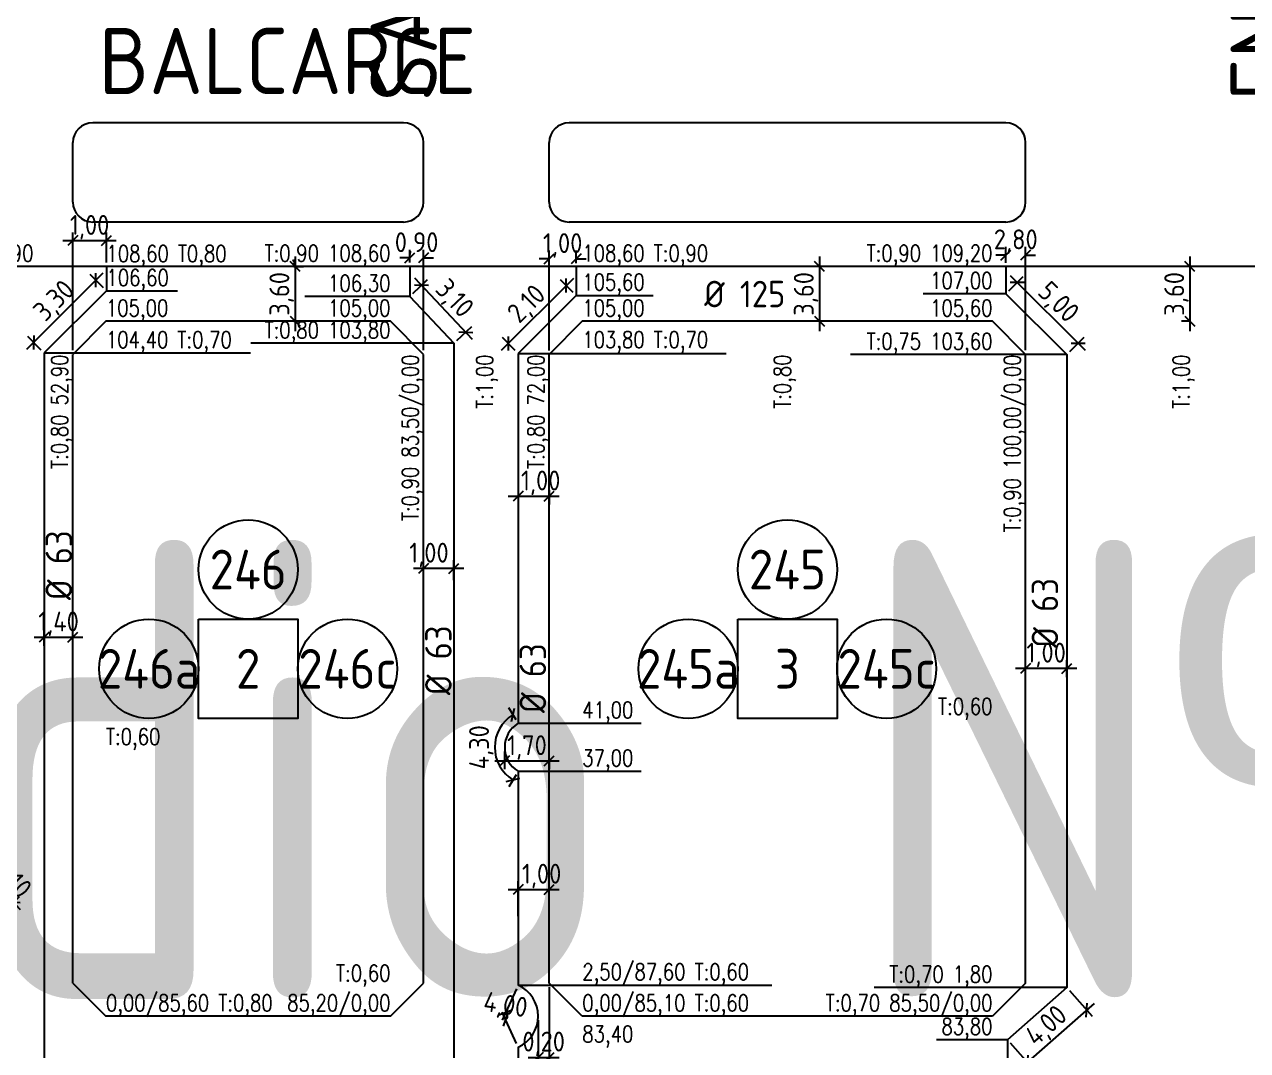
# Model space of a CAD drawing. Extents: x -48 to 13651, y -112 to 3468.
# Drawn here: x 1179.9 to 1364.8, y 1328.9 to 1484 of the extents above; entities that cross this region are included whole.
import ezdxf
from ezdxf.enums import TextEntityAlignment as Align

# ---------------------------------------------------------------- set-up
doc = ezdxf.new("R2010")
doc.units = 0
doc.header["$LTSCALE"] = 6
doc.header["$MEASUREMENT"] = 0
doc.linetypes.add('DOT2', pattern=[3.175, 0, -3.175])
doc.linetypes.add('HIDDEN', pattern=[0.375, 0.25, -0.125])
doc.layers.get('0').update_dxf_attribs({"linetype": 'CONTINUOUS'})
doc.layers.get('DEFPOINTS').update_dxf_attribs({"linetype": 'CONTINUOUS'})
for name, color, linetype in [('125', 101, 'CONTINUOUS'), ('63', 171, 'CONTINUOUS'), ('CAÑERIA SIN CROQUIS', 210, 'HIDDEN'), ('COTA', 2, 'CONTINUOUS'), ('MANZANAS', 7, 'CONTINUOUS'), ('NUMERO-CROQUIS', 13, 'CONTINUOUS'), ('NUMERO-MANZANA', 4, 'CONTINUOUS'), ('PROGRESIVA', 60, 'CONTINUOUS'), ('RADIO', 4, 'DOT2'), ('TXTDIAMETRO', 7, 'CONTINUOUS')]:
    doc.layers.add(name, color=color, linetype=linetype)
doc.layers.add('ATENCION', color=7, linetype='CONTINUOUS', plot=False)
doc.styles.add('ABADIMTCONDE', font='isocp.shx')
doc.styles.add('GEOSLAB703LTBT', font='isocp.shx', dxfattribs={"width": 0.9, "height": 8})
doc.styles.add('ROMANS', font='romans.shx', dxfattribs={"width": 0.8, "height": 2.5})
doc.dimstyles.new('COTA02', dxfattribs={"dimtxt": 3, "dimasz": 1.5, "dimexe": 1.25, "dimexo": 0.625, "dimgap": 0.3, "dimtad": 1, "dimtoh": 1, "dimdsep": 46, "dimlunit": 6, "dimtxsty": 'ABADIMTCONDE', "dimblk1": 'OBLIQUE', "dimblk2": 'OBLIQUE', "dimsah": 1, "dimcen": 2.5, "dimdle": 1.5, "dimclrd": 60, "dimclre": 60, "dimclrt": 256, "dimadec": 0, "dimazin": 0, "dimtfac": 1, "dimtix": 1, "dimtofl": 0, "dimtmove": 0, "dimatfit": 0, "dimldrblk": 'OBLIQUE', "dimfxl": 1, "dimtolj": 1, "dimtzin": 0, "dimarcsym": 0})

# ---------------------------------------------------------------- blocks, each defined once
blk = doc.blocks.new('D63')
at = {"layer": 'TXTDIAMETRO', "color": 7, "ltscale": 0.1, "style": 'ABADIMTCONDE'}
blk.add_text('Ø 63', height=4, dxfattribs=at).set_placement((0, 0), align=Align.MIDDLE)
blk = doc.blocks.new('_OBLIQUE')
at = {"color": 0, "linetype": 'ByBlock'}
blk.add_line((-0.5, -0.5), (0.5, 0.5), dxfattribs=at)
blk = doc.blocks.new('*D1012')
at = {"layer": 'COTA', "color": 60, "lineweight": -2, "transparency": 16777216}
for p, q in [((1300.09, 1448.94), (1300.09, 1437.65)), ((1300.47, 1447.44), (1298.84, 1447.44)), ((1300.47, 1439.15), (1298.84, 1439.15))]:
    blk.add_line(p, q, dxfattribs=at)
at = {"layer": 'DEFPOINTS', "color": 0, "transparency": 16777216}
for p in [(1301.09, 1447.44), (1300.09, 1439.15), (1301.09, 1439.15)]:
    blk.add_point(p, dxfattribs=at)
at = {"layer": 'COTA', "color": 60, "lineweight": -2, "transparency": 16777216, "xscale": 1.5, "yscale": 1.5, "zscale": 1.5}
for p, rotation in [((1300.09, 1447.44), 90), ((1300.09, 1439.15), 270)]:
    blk.add_blockref('_OBLIQUE', p, dxfattribs=dict(at, rotation=rotation))
at = {"layer": 'COTA', "transparency": 16777216, "insert": (1298.06, 1443.29), "char_height": 3, "attachment_point": 5, "rotation": 90, "style": 'ABADIMTCONDE'}
blk.add_mtext('\\A1;3,60', dxfattribs=at)
blk = doc.blocks.new('*D1024')
at = {"layer": 'COTA', "color": 60, "lineweight": -2, "transparency": 16777216}
for p, q in [((1262.88, 1445.6), (1251.99, 1434.73)), ((1262.87, 1443.49), (1260.93, 1445.43)), ((1254.1, 1434.74), (1252.17, 1436.68))]:
    blk.add_line(p, q, dxfattribs=at)
at = {"layer": 'DEFPOINTS', "color": 0, "transparency": 16777216}
for p in [(1263.31, 1443.05), (1253.05, 1435.79), (1254.54, 1434.3)]:
    blk.add_point(p, dxfattribs=at)
at = {"layer": 'COTA', "color": 60, "lineweight": -2, "transparency": 16777216, "xscale": 1.5, "yscale": 1.5, "zscale": 1.5}
for p, rotation in [((1261.81, 1444.54), 44.95706141620249), ((1253.05, 1435.79), 224.9570614162024)]:
    blk.add_blockref('_OBLIQUE', p, dxfattribs=dict(at, rotation=rotation))
at = {"layer": 'COTA', "transparency": 16777216, "insert": (1256, 1441.6), "char_height": 3, "attachment_point": 5, "rotation": 44.9571, "style": 'ABADIMTCONDE'}
blk.add_mtext('\\A1;2,10', dxfattribs=at)
blk = doc.blocks.new('*D1025')
at = {"layer": 'COTA', "color": 60, "lineweight": -2, "transparency": 16777216}
for p, q in [((1253.04, 1412.71), (1260.73, 1412.71)), ((1254.54, 1413.61), (1254.54, 1411.46)), ((1259.23, 1413.61), (1259.23, 1411.46))]:
    blk.add_line(p, q, dxfattribs=at)
at = {"layer": 'DEFPOINTS', "color": 0, "transparency": 16777216}
for p in [(1254.54, 1414.23), (1259.23, 1414.23), (1259.23, 1412.71)]:
    blk.add_point(p, dxfattribs=at)
at = {"layer": 'COTA', "color": 60, "lineweight": -2, "transparency": 16777216, "xscale": 1.5, "yscale": 1.5, "zscale": 1.5, "rotation": 180}
blk.add_blockref('_OBLIQUE', (1254.54, 1412.71), dxfattribs=at)
at = {"layer": 'COTA', "color": 60, "lineweight": -2, "transparency": 16777216, "xscale": 1.5, "yscale": 1.5, "zscale": 1.5}
blk.add_blockref('_OBLIQUE', (1259.23, 1412.71), dxfattribs=at)
at = {"layer": 'COTA', "transparency": 16777216, "insert": (1257.95, 1414.74), "char_height": 3, "attachment_point": 5, "style": 'ABADIMTCONDE'}
blk.add_mtext('\\A1;1,00', dxfattribs=at)
blk = doc.blocks.new('*D1026')
at = {"layer": 'COTA', "color": 60, "lineweight": -2, "transparency": 16777216}
for p, q in [((1252.5, 1374.15), (1252.5, 1371.46)), ((1251, 1372.71), (1260.73, 1372.71)), ((1259.23, 1373.05), (1259.23, 1371.46))]:
    blk.add_line(p, q, dxfattribs=at)
at = {"layer": 'DEFPOINTS', "color": 0, "transparency": 16777216}
for p in [(1252.5, 1374.77), (1259.23, 1373.68), (1259.23, 1372.71)]:
    blk.add_point(p, dxfattribs=at)
at = {"layer": 'COTA', "color": 60, "lineweight": -2, "transparency": 16777216, "xscale": 1.5, "yscale": 1.5, "zscale": 1.5, "rotation": 180}
blk.add_blockref('_OBLIQUE', (1252.5, 1372.71), dxfattribs=at)
at = {"layer": 'COTA', "color": 60, "lineweight": -2, "transparency": 16777216, "xscale": 1.5, "yscale": 1.5, "zscale": 1.5}
blk.add_blockref('_OBLIQUE', (1259.23, 1372.71), dxfattribs=at)
at = {"layer": 'COTA', "transparency": 16777216, "insert": (1255.87, 1374.74), "char_height": 3, "attachment_point": 5, "style": 'ABADIMTCONDE'}
blk.add_mtext('\\A1;1,70', dxfattribs=at)
blk = doc.blocks.new('*D1027')
at = {"layer": 'COTA', "color": 60, "lineweight": -2, "transparency": 16777216}
for p, q in [((1254.22, 1378.94), (1253.11, 1380.75)), ((1254.22, 1370.61), (1253.11, 1368.8))]:
    blk.add_line(p, q, dxfattribs=at)
blk.add_arc((1256.75, 1374.77), 5.75, 121.3349, 238.6651, dxfattribs=at)
at = {"layer": 'DEFPOINTS', "color": 0, "transparency": 16777216}
for p in [(1254.54, 1378.4), (1251.34, 1376.7), (1256.75, 1374.77), (1254.54, 1371.15)]:
    blk.add_point(p, dxfattribs=at)
at = {"layer": 'COTA', "color": 60, "lineweight": -2, "transparency": 16777216, "xscale": 1.5, "yscale": 1.5, "zscale": 1.5}
for p, rotation in [((1253.76, 1379.68), 31.3349386946967), ((1253.76, 1369.86), 328.6650613053033)]:
    blk.add_blockref('_OBLIQUE', p, dxfattribs=dict(at, rotation=rotation))
at = {"layer": 'COTA', "transparency": 16777216, "insert": (1248.98, 1374.77), "char_height": 3, "attachment_point": 5, "rotation": 90, "style": 'ABADIMTCONDE'}
blk.add_mtext('\\A1;4,30', dxfattribs=at)
blk = doc.blocks.new('*D1028')
at = {"layer": 'COTA', "color": 60, "lineweight": -2, "transparency": 16777216}
for p, q in [((1253.04, 1353.3), (1260.73, 1353.3)), ((1254.54, 1349.26), (1254.54, 1354.55)), ((1259.23, 1349.26), (1259.23, 1354.55))]:
    blk.add_line(p, q, dxfattribs=at)
at = {"layer": 'DEFPOINTS', "color": 0, "transparency": 16777216}
for p in [(1259.23, 1353.3), (1254.54, 1348.64), (1259.23, 1348.64)]:
    blk.add_point(p, dxfattribs=at)
at = {"layer": 'COTA', "color": 60, "lineweight": -2, "transparency": 16777216, "xscale": 1.5, "yscale": 1.5, "zscale": 1.5, "rotation": 180}
blk.add_blockref('_OBLIQUE', (1254.54, 1353.3), dxfattribs=at)
at = {"layer": 'COTA', "color": 60, "lineweight": -2, "transparency": 16777216, "xscale": 1.5, "yscale": 1.5, "zscale": 1.5}
blk.add_blockref('_OBLIQUE', (1259.23, 1353.3), dxfattribs=at)
at = {"layer": 'COTA', "transparency": 16777216, "insert": (1258.09, 1355.32), "char_height": 3, "attachment_point": 5, "style": 'ABADIMTCONDE'}
blk.add_mtext('\\A1;1,00', dxfattribs=at)
blk = doc.blocks.new('*D1029')
at = {"layer": 'COTA', "color": 60, "lineweight": -2, "transparency": 16777216}
for p, q in [((1259.23, 1338.52), (1259.23, 1326.67)), ((1257.55, 1333.52), (1257.55, 1326.67)), ((1256.05, 1327.92), (1260.73, 1327.92))]:
    blk.add_line(p, q, dxfattribs=at)
at = {"layer": 'DEFPOINTS', "color": 0, "transparency": 16777216}
for p in [(1259.23, 1339.15), (1257.55, 1334.15), (1259.23, 1327.92)]:
    blk.add_point(p, dxfattribs=at)
at = {"layer": 'COTA', "color": 60, "lineweight": -2, "transparency": 16777216, "xscale": 1.5, "yscale": 1.5, "zscale": 1.5, "rotation": 180}
blk.add_blockref('_OBLIQUE', (1257.55, 1327.92), dxfattribs=at)
at = {"layer": 'COTA', "color": 60, "lineweight": -2, "transparency": 16777216, "xscale": 1.5, "yscale": 1.5, "zscale": 1.5}
blk.add_blockref('_OBLIQUE', (1259.23, 1327.92), dxfattribs=at)
at = {"layer": 'COTA', "transparency": 16777216, "insert": (1258.39, 1329.95), "char_height": 3, "attachment_point": 5, "style": 'ABADIMTCONDE'}
blk.add_mtext('\\A1;0,20', dxfattribs=at)
blk = doc.blocks.new('*D1030')
at = {"layer": 'COTA', "color": 60, "lineweight": -2, "transparency": 16777216}
for p, q in [((1254.28, 1338.27), (1252.1, 1333.53)), ((1254.28, 1330.02), (1252.1, 1334.76))]:
    blk.add_line(p, q, dxfattribs=at)
blk.add_arc((1252.38, 1334.15), 0.573, 294.7424, 65.2576, dxfattribs=at)
at = {"layer": 'DEFPOINTS', "color": 0, "transparency": 16777216}
for p in [(1254.54, 1338.84), (1252.38, 1334.15), (1252.91, 1334.36), (1254.54, 1329.45)]:
    blk.add_point(p, dxfattribs=at)
at = {"layer": 'COTA', "color": 60, "lineweight": -2, "transparency": 16777216, "xscale": 1.5, "yscale": 1.5, "zscale": 1.5}
for p, rotation in [((1252.62, 1334.67), 155.257574174766), ((1252.62, 1333.63), 204.7424258252286)]:
    blk.add_blockref('_OBLIQUE', p, dxfattribs=dict(at, rotation=rotation))
at = {"layer": 'COTA', "transparency": 16777216, "insert": (1252.6, 1335.58), "char_height": 3, "attachment_point": 5, "rotation": 351.1952, "style": 'ABADIMTCONDE'}
blk.add_mtext('\\A1;4,00', dxfattribs=at)
blk = doc.blocks.new('*D1032')
at = {"layer": 'COTA', "color": 60, "lineweight": -2, "transparency": 16777216}
for p, q in [((1328.71, 1443.74), (1330.88, 1445.92)), ((1328.93, 1446.09), (1340.25, 1434.79)), ((1337.9, 1434.56), (1340.07, 1436.74))]:
    blk.add_line(p, q, dxfattribs=at)
at = {"layer": 'DEFPOINTS', "color": 0, "transparency": 16777216}
for p in [(1328.26, 1443.3), (1339.19, 1435.85), (1337.46, 1434.12)]:
    blk.add_point(p, dxfattribs=at)
at = {"layer": 'COTA', "color": 60, "lineweight": -2, "transparency": 16777216, "xscale": 1.5, "yscale": 1.5, "zscale": 1.5}
for p, rotation in [((1329.99, 1445.03), 135.0429358617793), ((1339.19, 1435.85), 315.0429358617793)]:
    blk.add_blockref('_OBLIQUE', p, dxfattribs=dict(at, rotation=rotation))
at = {"layer": 'COTA', "transparency": 16777216, "insert": (1336.02, 1441.87), "char_height": 3, "attachment_point": 5, "rotation": 315.0429, "style": 'ABADIMTCONDE'}
blk.add_mtext('\\A1;5,00', dxfattribs=at)
blk = doc.blocks.new('*D1033')
at = {"layer": 'COTA', "color": 60, "lineweight": -2, "transparency": 16777216}
for p, q in [((1338.96, 1386.69), (1329.73, 1386.69)), ((1331.23, 1385.37), (1331.23, 1387.94)), ((1337.46, 1385.37), (1337.46, 1387.94))]:
    blk.add_line(p, q, dxfattribs=at)
at = {"layer": 'DEFPOINTS', "color": 0, "transparency": 16777216}
for p in [(1331.23, 1386.69), (1331.23, 1384.74), (1337.46, 1384.74)]:
    blk.add_point(p, dxfattribs=at)
at = {"layer": 'COTA', "color": 60, "lineweight": -2, "transparency": 16777216, "xscale": 1.5, "yscale": 1.5, "zscale": 1.5, "rotation": 180}
blk.add_blockref('_OBLIQUE', (1331.23, 1386.69), dxfattribs=at)
at = {"layer": 'COTA', "color": 60, "lineweight": -2, "transparency": 16777216, "xscale": 1.5, "yscale": 1.5, "zscale": 1.5}
blk.add_blockref('_OBLIQUE', (1337.46, 1386.69), dxfattribs=at)
at = {"layer": 'COTA', "transparency": 16777216, "insert": (1334.35, 1388.72), "char_height": 3, "attachment_point": 5, "style": 'ABADIMTCONDE'}
blk.add_mtext('\\A1;1,00', dxfattribs=at)
blk = doc.blocks.new('*D1034')
at = {"layer": 'COTA', "color": 60, "lineweight": -2, "transparency": 16777216}
for p, q in [((1337.87, 1338.01), (1341.29, 1334.14)), ((1341.59, 1336.07), (1330.37, 1326.18)), ((1328.9, 1330.11), (1332.32, 1326.23))]:
    blk.add_line(p, q, dxfattribs=at)
at = {"layer": 'DEFPOINTS', "color": 0, "transparency": 16777216}
for p in [(1337.46, 1338.48), (1328.49, 1330.58), (1331.49, 1327.17)]:
    blk.add_point(p, dxfattribs=at)
at = {"layer": 'COTA', "color": 60, "lineweight": -2, "transparency": 16777216, "xscale": 1.5, "yscale": 1.5, "zscale": 1.5}
for p, rotation in [((1340.46, 1335.07), 41.38387927003019), ((1331.49, 1327.17), 221.3838792700302)]:
    blk.add_blockref('_OBLIQUE', p, dxfattribs=dict(at, rotation=rotation))
at = {"layer": 'COTA', "transparency": 16777216, "insert": (1334.51, 1332.53), "char_height": 3, "attachment_point": 5, "rotation": 41.3839, "style": 'ABADIMTCONDE'}
blk.add_mtext('\\A1;4,00', dxfattribs=at)
blk = doc.blocks.new('*D1037')
at = {"layer": 'COTA', "color": 60, "lineweight": -2, "transparency": 16777216}
for p, q in [((1220.83, 1448.94), (1220.83, 1437.65)), ((1220.65, 1447.44), (1222.08, 1447.44)), ((1220.65, 1439.15), (1222.08, 1439.15))]:
    blk.add_line(p, q, dxfattribs=at)
at = {"layer": 'DEFPOINTS', "color": 0, "transparency": 16777216}
for p in [(1220.02, 1447.44), (1220.02, 1439.15), (1220.83, 1439.15)]:
    blk.add_point(p, dxfattribs=at)
at = {"layer": 'COTA', "color": 60, "lineweight": -2, "transparency": 16777216, "xscale": 1.5, "yscale": 1.5, "zscale": 1.5}
for p, rotation in [((1220.83, 1447.44), 90), ((1220.83, 1439.15), 270)]:
    blk.add_blockref('_OBLIQUE', p, dxfattribs=dict(at, rotation=rotation))
at = {"layer": 'COTA', "transparency": 16777216, "insert": (1218.8, 1443.29), "char_height": 3, "attachment_point": 5, "rotation": 90, "style": 'ABADIMTCONDE'}
blk.add_mtext('\\A1;3,60', dxfattribs=at)
blk = doc.blocks.new('*D1038')
at = {"layer": 'COTA', "color": 60, "lineweight": -2, "transparency": 16777216}
for p, q in [((1191.77, 1446.41), (1180.24, 1434.89)), ((1191.86, 1444.2), (1189.83, 1446.23)), ((1182.45, 1434.8), (1180.42, 1436.84))]:
    blk.add_line(p, q, dxfattribs=at)
at = {"layer": 'DEFPOINTS', "color": 0, "transparency": 16777216}
for p in [(1192.3, 1443.75), (1181.31, 1435.95), (1182.9, 1434.36)]:
    blk.add_point(p, dxfattribs=at)
at = {"layer": 'COTA', "color": 60, "lineweight": -2, "transparency": 16777216, "xscale": 1.5, "yscale": 1.5, "zscale": 1.5}
for p, rotation in [((1190.71, 1445.35), 44.95700386925623), ((1181.31, 1435.95), 224.9570038692562)]:
    blk.add_blockref('_OBLIQUE', p, dxfattribs=dict(at, rotation=rotation))
at = {"layer": 'COTA', "transparency": 16777216, "insert": (1184.58, 1442.08), "char_height": 3, "attachment_point": 5, "rotation": 44.957, "style": 'ABADIMTCONDE'}
blk.add_mtext('\\A1;3,30', dxfattribs=at)
blk = doc.blocks.new('*D1039')
at = {"layer": 'COTA', "color": 60, "lineweight": -2, "transparency": 16777216}
for p, q in [((1182.9, 1390.08), (1182.9, 1392.66)), ((1187.23, 1390.08), (1187.23, 1392.66)), ((1181.4, 1391.41), (1188.73, 1391.41))]:
    blk.add_line(p, q, dxfattribs=at)
at = {"layer": 'DEFPOINTS', "color": 0, "transparency": 16777216}
for p in [(1187.23, 1391.41), (1182.9, 1389.45), (1187.23, 1389.45)]:
    blk.add_point(p, dxfattribs=at)
at = {"layer": 'COTA', "color": 60, "lineweight": -2, "transparency": 16777216, "xscale": 1.5, "yscale": 1.5, "zscale": 1.5, "rotation": 180}
blk.add_blockref('_OBLIQUE', (1182.9, 1391.41), dxfattribs=at)
at = {"layer": 'COTA', "color": 60, "lineweight": -2, "transparency": 16777216, "xscale": 1.5, "yscale": 1.5, "zscale": 1.5}
blk.add_blockref('_OBLIQUE', (1187.23, 1391.41), dxfattribs=at)
at = {"layer": 'COTA', "transparency": 16777216, "insert": (1185.07, 1393.44), "char_height": 3, "attachment_point": 5, "style": 'ABADIMTCONDE'}
blk.add_mtext('\\A1;1,40', dxfattribs=at)
blk = doc.blocks.new('*D1041')
at = {"layer": 'COTA', "color": 60, "lineweight": -2, "transparency": 16777216}
for p, q in [((1247.64, 1436.41), (1238.9, 1445.67)), ((1238.61, 1443.33), (1240.84, 1445.44)), ((1245.28, 1436.25), (1247.52, 1438.36))]:
    blk.add_line(p, q, dxfattribs=at)
at = {"layer": 'DEFPOINTS', "color": 0, "transparency": 16777216}
for p in [(1239.93, 1444.58), (1238.15, 1442.9), (1244.83, 1435.83)]:
    blk.add_point(p, dxfattribs=at)
at = {"layer": 'COTA', "color": 60, "lineweight": -2, "transparency": 16777216, "xscale": 1.5, "yscale": 1.5, "zscale": 1.5}
for p, rotation in [((1239.93, 1444.58), 133.3466115012341), ((1246.61, 1437.5), 313.3466115012341)]:
    blk.add_blockref('_OBLIQUE', p, dxfattribs=dict(at, rotation=rotation))
at = {"layer": 'COTA', "transparency": 16777216, "insert": (1244.74, 1442.43), "char_height": 3, "attachment_point": 5, "rotation": 313.3466, "style": 'ABADIMTCONDE'}
blk.add_mtext('\\A1;3,10', dxfattribs=at)
blk = doc.blocks.new('*D1042')
at = {"layer": 'COTA', "color": 60, "lineweight": -2, "transparency": 16777216}
for p, q in [((1246.33, 1401.81), (1238.73, 1401.81)), ((1240.23, 1400.03), (1240.23, 1403.06)), ((1244.83, 1400.03), (1244.83, 1403.06))]:
    blk.add_line(p, q, dxfattribs=at)
at = {"layer": 'DEFPOINTS', "color": 0, "transparency": 16777216}
for p in [(1240.23, 1401.81), (1240.23, 1399.4), (1244.83, 1399.4)]:
    blk.add_point(p, dxfattribs=at)
at = {"layer": 'COTA', "color": 60, "lineweight": -2, "transparency": 16777216, "xscale": 1.5, "yscale": 1.5, "zscale": 1.5, "rotation": 180}
blk.add_blockref('_OBLIQUE', (1240.23, 1401.81), dxfattribs=at)
at = {"layer": 'COTA', "color": 60, "lineweight": -2, "transparency": 16777216, "xscale": 1.5, "yscale": 1.5, "zscale": 1.5}
blk.add_blockref('_OBLIQUE', (1244.83, 1401.81), dxfattribs=at)
at = {"layer": 'COTA', "transparency": 16777216, "insert": (1241.06, 1403.83), "char_height": 3, "attachment_point": 5, "style": 'ABADIMTCONDE'}
blk.add_mtext('\\A1;1,00', dxfattribs=at)
blk = doc.blocks.new('*D1140')
at = {"layer": 'DEFPOINTS', "color": 0, "transparency": 16777216}
for p in [(1356.76, 1447.44), (1356.07, 1439.15), (1356.76, 1439.15)]:
    blk.add_point(p, dxfattribs=at)
at = {"layer": 'PROGRESIVA', "color": 60, "lineweight": -2, "transparency": 16777216}
for p, q in [((1356.07, 1448.94), (1356.07, 1437.65)), ((1356.14, 1447.44), (1354.82, 1447.44)), ((1356.14, 1439.15), (1354.82, 1439.15))]:
    blk.add_line(p, q, dxfattribs=at)
at = {"layer": 'PROGRESIVA', "color": 60, "lineweight": -2, "transparency": 16777216, "xscale": 1.5, "yscale": 1.5, "zscale": 1.5}
for p, rotation in [((1356.07, 1447.44), 90), ((1356.07, 1439.15), 270)]:
    blk.add_blockref('_OBLIQUE', p, dxfattribs=dict(at, rotation=rotation))
at = {"layer": 'PROGRESIVA', "transparency": 16777216, "insert": (1354.05, 1443.29), "char_height": 3, "attachment_point": 5, "rotation": 90, "style": 'ABADIMTCONDE'}
blk.add_mtext('\\A1;3,60', dxfattribs=at)
blk = doc.blocks.new('*D1141')
at = {"layer": 'DEFPOINTS', "color": 0, "transparency": 16777216}
for p in [(1259.23, 1448.59), (1263.31, 1447.32), (1259.23, 1434.1)]:
    blk.add_point(p, dxfattribs=at)
at = {"layer": 'PROGRESIVA', "color": 60, "lineweight": -2, "transparency": 16777216}
for p, q in [((1259.23, 1434.73), (1259.23, 1449.84)), ((1263.31, 1447.94), (1263.31, 1449.84)), ((1259.23, 1448.59), (1257.73, 1448.59)), ((1263.31, 1448.59), (1264.81, 1448.59))]:
    blk.add_line(p, q, dxfattribs=at)
at = {"layer": 'PROGRESIVA', "color": 60, "lineweight": -2, "transparency": 16777216, "xscale": 1.5, "yscale": 1.5, "zscale": 1.5}
blk.add_blockref('_OBLIQUE', (1259.23, 1448.59), dxfattribs=at)
at = {"layer": 'PROGRESIVA', "color": 60, "lineweight": -2, "transparency": 16777216, "xscale": 1.5, "yscale": 1.5, "zscale": 1.5, "rotation": 180}
blk.add_blockref('_OBLIQUE', (1263.31, 1448.59), dxfattribs=at)
at = {"layer": 'PROGRESIVA', "transparency": 16777216, "insert": (1261.27, 1450.61), "char_height": 3, "attachment_point": 5, "style": 'ABADIMTCONDE'}
blk.add_mtext('\\A1;1,00', dxfattribs=at)
blk = doc.blocks.new('*D1143')
at = {"layer": 'DEFPOINTS', "color": 0, "transparency": 16777216}
for p in [(1331.23, 1449.16), (1328.26, 1447.35), (1331.23, 1434.15)]:
    blk.add_point(p, dxfattribs=at)
at = {"layer": 'PROGRESIVA', "color": 60, "lineweight": -2, "transparency": 16777216}
for p, q in [((1328.26, 1447.98), (1328.26, 1450.41)), ((1331.23, 1434.77), (1331.23, 1450.41)), ((1328.26, 1449.16), (1326.76, 1449.16)), ((1331.23, 1449.16), (1332.73, 1449.16))]:
    blk.add_line(p, q, dxfattribs=at)
at = {"layer": 'PROGRESIVA', "color": 60, "lineweight": -2, "transparency": 16777216, "xscale": 1.5, "yscale": 1.5, "zscale": 1.5}
blk.add_blockref('_OBLIQUE', (1328.26, 1449.16), dxfattribs=at)
at = {"layer": 'PROGRESIVA', "color": 60, "lineweight": -2, "transparency": 16777216, "xscale": 1.5, "yscale": 1.5, "zscale": 1.5, "rotation": 180}
blk.add_blockref('_OBLIQUE', (1331.23, 1449.16), dxfattribs=at)
at = {"layer": 'PROGRESIVA', "transparency": 16777216, "insert": (1329.75, 1451.18), "char_height": 3, "attachment_point": 5, "style": 'ABADIMTCONDE'}
blk.add_mtext('\\A1;2,80', dxfattribs=at)
blk = doc.blocks.new('*D1145')
at = {"layer": 'DEFPOINTS', "color": 0, "transparency": 16777216}
for p in [(1192.3, 1451.34), (1192.3, 1447.38), (1187.23, 1434.15)]:
    blk.add_point(p, dxfattribs=at)
at = {"layer": 'PROGRESIVA', "color": 60, "lineweight": -2, "transparency": 16777216}
for p, q in [((1185.73, 1451.34), (1193.8, 1451.34)), ((1187.23, 1434.77), (1187.23, 1452.59)), ((1192.3, 1448.01), (1192.3, 1452.59))]:
    blk.add_line(p, q, dxfattribs=at)
at = {"layer": 'PROGRESIVA', "color": 60, "lineweight": -2, "transparency": 16777216, "xscale": 1.5, "yscale": 1.5, "zscale": 1.5, "rotation": 180}
blk.add_blockref('_OBLIQUE', (1187.23, 1451.34), dxfattribs=at)
at = {"layer": 'PROGRESIVA', "color": 60, "lineweight": -2, "transparency": 16777216, "xscale": 1.5, "yscale": 1.5, "zscale": 1.5}
blk.add_blockref('_OBLIQUE', (1192.3, 1451.34), dxfattribs=at)
at = {"layer": 'PROGRESIVA', "transparency": 16777216, "insert": (1189.77, 1453.36), "char_height": 3, "attachment_point": 5, "style": 'ABADIMTCONDE'}
blk.add_mtext('\\A1;1,00', dxfattribs=at)
blk = doc.blocks.new('*D1146')
at = {"layer": 'DEFPOINTS', "color": 0, "transparency": 16777216}
for p in [(1240.23, 1448.72), (1238.15, 1447.38), (1240.23, 1434.15)]:
    blk.add_point(p, dxfattribs=at)
at = {"layer": 'PROGRESIVA', "color": 60, "lineweight": -2, "transparency": 16777216}
for p, q in [((1238.15, 1448.01), (1238.15, 1449.97)), ((1240.23, 1434.77), (1240.23, 1449.97)), ((1238.15, 1448.72), (1236.65, 1448.72)), ((1240.23, 1448.72), (1241.73, 1448.72))]:
    blk.add_line(p, q, dxfattribs=at)
at = {"layer": 'PROGRESIVA', "color": 60, "lineweight": -2, "transparency": 16777216, "xscale": 1.5, "yscale": 1.5, "zscale": 1.5}
blk.add_blockref('_OBLIQUE', (1238.15, 1448.72), dxfattribs=at)
at = {"layer": 'PROGRESIVA', "color": 60, "lineweight": -2, "transparency": 16777216, "xscale": 1.5, "yscale": 1.5, "zscale": 1.5, "rotation": 180}
blk.add_blockref('_OBLIQUE', (1240.23, 1448.72), dxfattribs=at)
at = {"layer": 'PROGRESIVA', "transparency": 16777216, "insert": (1239.19, 1450.75), "char_height": 3, "attachment_point": 5, "style": 'ABADIMTCONDE'}
blk.add_mtext('\\A1;0,90', dxfattribs=at)
blk = doc.blocks.new('*D1151')
at = {"layer": 'DEFPOINTS', "color": 0, "transparency": 16777216}
for p in [(1171.84, 1351.79), (1178.23, 1351.37), (1175.04, 1348.37)]:
    blk.add_point(p, dxfattribs=at)
at = {"layer": 'PROGRESIVA', "color": 60, "lineweight": -2, "transparency": 16777216}
for p, q in [((1172.29, 1352.22), (1175.94, 1355.64)), ((1174, 1355.88), (1179.26, 1350.28)), ((1175.5, 1348.8), (1179.15, 1352.23))]:
    blk.add_line(p, q, dxfattribs=at)
at = {"layer": 'PROGRESIVA', "color": 60, "lineweight": -2, "transparency": 16777216, "xscale": 1.5, "yscale": 1.5, "zscale": 1.5}
for p, rotation in [((1175.03, 1354.79), 133.1953950837155), ((1178.23, 1351.37), 313.1953950837155)]:
    blk.add_blockref('_OBLIQUE', p, dxfattribs=dict(at, rotation=rotation))
at = {"layer": 'PROGRESIVA', "transparency": 16777216, "insert": (1178.11, 1354.46), "char_height": 3, "attachment_point": 5, "rotation": 313.1954, "style": 'ABADIMTCONDE'}
blk.add_mtext('\\A1;1,10', dxfattribs=at)
blk = doc.blocks.new('Ø125')
at = {"layer": 'TXTDIAMETRO', "color": 7, "ltscale": 0.1, "style": 'ABADIMTCONDE'}
blk.add_text('Ø 125', height=4, dxfattribs=at).set_placement((0, 0), align=Align.MIDDLE)

msp = doc.modelspace()

# ---------------------------------------------------------------- linework, layer by layer
at = {"layer": '125', "ltscale": 0.1}
msp.add_line((1381.531, 1447.437), (1115.989, 1447.437), dxfattribs=at)
at = {"layer": '63', "ltscale": 0.1}
for p, q in [((1192.303, 1447.382), (1192.303, 1443.753)), ((1238.151, 1447.382), (1238.151, 1442.9)), ((1263.308, 1447.316), (1263.308, 1443.047)), ((1328.264, 1447.354), (1328.264, 1443.298)), ((1192.303, 1443.753), (1182.896, 1434.361)), ((1238.151, 1442.9), (1244.829, 1435.825)), ((1263.308, 1443.047), (1254.543, 1434.295)), ((1328.264, 1443.298), (1337.457, 1434.119)), ((1244.829, 1435.825), (1244.829, 1308.305)), ((1182.896, 1434.361), (1182.896, 1307.017)), ((1254.543, 1434.295), (1254.543, 1378.403)), ((1337.457, 1434.119), (1337.457, 1338.484)), ((1254.543, 1371.145), (1254.543, 1338.841)), ((1337.457, 1338.484), (1328.486, 1330.58)), ((1254.543, 1329.449), (1254.543, 1306.97)), ((1328.486, 1330.58), (1328.486, 1313.981))]:
    msp.add_line(p, q, dxfattribs=at)
for centre, radius, start, end in [((1256.753, 1374.774), 4.248, 121.33494, 238.66506), ((1252.379, 1334.145), 5.171, 294.74243, 65.25757)]:
    msp.add_arc(centre, radius, start, end, dxfattribs=at)
at = {"layer": 'MANZANAS'}
for p, q in [((1237.234, 1469.145), (1190.234, 1469.145)), ((1328.234, 1469.145), (1262.234, 1469.145)), ((1187.234, 1457.145), (1187.234, 1466.145)), ((1240.234, 1457.145), (1240.234, 1466.145)), ((1259.234, 1457.145), (1259.234, 1466.145)), ((1331.234, 1457.145), (1331.234, 1466.145)), ((1237.234, 1454.145), (1190.234, 1454.145)), ((1328.234, 1454.145), (1262.234, 1454.145)), ((1192.234, 1439.145), (1187.234, 1434.145)), ((1235.234, 1439.145), (1192.234, 1439.145)), ((1240.234, 1434.145), (1235.234, 1439.145)), ((1264.234, 1439.145), (1259.234, 1434.145)), ((1326.234, 1439.145), (1264.234, 1439.145)), ((1331.234, 1434.145), (1326.234, 1439.145)), ((1187.234, 1339.145), (1187.234, 1434.145)), ((1240.234, 1339.145), (1240.234, 1434.145)), ((1259.234, 1339.145), (1259.234, 1434.145)), ((1331.234, 1339.145), (1331.234, 1434.145)), ((1187.234, 1339.145), (1192.234, 1334.145)), ((1235.234, 1334.145), (1240.234, 1339.145)), ((1264.234, 1334.145), (1259.234, 1339.145)), ((1331.234, 1339.145), (1326.234, 1334.145)), ((1235.234, 1334.145), (1192.234, 1334.145)), ((1326.234, 1334.145), (1264.234, 1334.145))]:
    msp.add_line(p, q, dxfattribs=at)
for centre, start, end in [((1190.234, 1466.145), 90, 180), ((1237.234, 1466.145), 0, 90), ((1262.234, 1466.145), 90, 180), ((1328.234, 1466.145), 0, 90), ((1190.234, 1457.145), 180, 270), ((1237.234, 1457.145), 270, 0), ((1262.234, 1457.145), 180, 270), ((1328.234, 1457.145), 270, 0)]:
    msp.add_arc(centre, 3, start, end, dxfattribs=at)
at = {"layer": 'NUMERO-CROQUIS'}
for centre in [(1213.734, 1401.645), (1295.234, 1401.645), (1198.734, 1386.645), (1228.734, 1386.645), (1280.234, 1386.645), (1310.234, 1386.645)]:
    msp.add_circle(centre, 7.5, dxfattribs=at)
at = {"layer": 'NUMERO-MANZANA'}
for points in [[(1206.234, 1394.145), (1221.234, 1394.145), (1221.234, 1379.145), (1206.234, 1379.145)], [(1287.734, 1394.145), (1302.734, 1394.145), (1302.734, 1379.145), (1287.734, 1379.145)]]:
    msp.add_lwpolyline(points, close=True, dxfattribs=at)
at = {"layer": 'PROGRESIVA'}
for p, q in [((1192.303, 1443.753), (1203.039, 1443.753)), ((1238.151, 1442.9), (1222.281, 1442.9)), ((1263.308, 1443.047), (1274.935, 1443.047)), ((1328.264, 1443.298), (1315.766, 1443.298)), ((1244.829, 1435.825), (1214.135, 1435.825)), ((1182.896, 1434.361), (1214.085, 1434.361)), ((1254.543, 1434.295), (1285.981, 1434.295)), ((1337.457, 1434.119), (1304.786, 1434.119)), ((1254.543, 1378.403), (1273.14, 1378.403)), ((1254.543, 1371.145), (1273.14, 1371.145)), ((1254.543, 1338.841), (1292.885, 1338.841)), ((1337.457, 1338.484), (1308.374, 1338.484)), ((1328.486, 1330.58), (1317.763, 1330.58))]:
    msp.add_line(p, q, dxfattribs=at)

# ---------------------------------------------------------------- block references
at = {"layer": 'CAÑERIA SIN CROQUIS', "color": 13, "ltscale": 0.1, "rotation": 90}
for p in [(1185.112, 1402.283), (1334.148, 1395.085), (1242.48, 1387.919), (1256.759, 1385.227)]:
    msp.add_blockref('D63', p, dxfattribs=at)
at = {"layer": 'COTA'}
msp.add_blockref('Ø125', (1288.789, 1443.273), dxfattribs=at)

# ---------------------------------------------------------------- texts
at = {"layer": 'ATENCION', "style": 'GEOSLAB703LTBT'}
for s, p in [('ENTRE RIOS', (1367.234, 1472.415)), ('SAN LUIS', (1237.234, 1472.415))]:
    msp.add_text(s, height=10, rotation=90, dxfattribs=at).set_placement(p, align=Align.MIDDLE_LEFT)
msp.add_text('BALCARCE', height=10, dxfattribs=at).set_placement((1191.141, 1478.487), align=Align.MIDDLE_LEFT)
at = {"layer": 'NUMERO-CROQUIS', "style": 'GEOSLAB703LTBT'}
for s, p in [('246', (1213.734, 1401.645)), ('245', (1295.234, 1401.645)), ('246a', (1198.734, 1386.645)), ('246c', (1228.734, 1386.645)), ('245a', (1280.234, 1386.645)), ('245c', (1310.234, 1386.645))]:
    msp.add_text(s, height=6, dxfattribs=at).set_placement(p, align=Align.MIDDLE)
at = {"layer": 'NUMERO-MANZANA', "style": 'GEOSLAB703LTBT'}
for s, p in [('2', (1213.734, 1386.645)), ('3', (1295.234, 1386.645))]:
    msp.add_text(s, height=6, dxfattribs=at).set_placement(p, align=Align.MIDDLE)
at = {"layer": 'PROGRESIVA', "style": 'ROMANS', "width": 0.8}
for s, p in [('T:0,90', (1181.282, 1447.437)), ('T:0,90 108,60', (1235.234, 1447.437)), ('T:0,90 109,20', (1326.234, 1447.437)), ('106,30', (1235.234, 1442.9)), ('107,00', (1326.234, 1443.298)), ('105,00', (1235.234, 1439.145)), ('105,60', (1326.234, 1439.145)), ('T:0,80 103,80', (1235.234, 1435.825)), ('T:0,75 103,60', (1326.234, 1434.119)), ('T:0,60', (1326.234, 1378.949)), ('T:0,60', (1235.234, 1338.638)), ('T:0,70 1,80', (1326.234, 1338.484)), ('85,20/0,00', (1235.234, 1334.145)), ('T:0,70 85,50/0,00', (1326.234, 1334.145)), ('83,80', (1326.234, 1330.58))]:
    msp.add_text(s, height=2.5, dxfattribs=at).set_placement(p, align=Align.BOTTOM_RIGHT)
for s, p in [('108,60 T0,80', (1192.303, 1447.382)), ('108,60 T:0,90', (1264.234, 1447.437)), ('106,60', (1192.303, 1443.753)), ('105,60', (1264.234, 1443.07)), ('105,00', (1192.234, 1439.145)), ('105,00', (1264.234, 1439.145)), ('104,40 T:0,70', (1192.234, 1434.361)), ('103,80 T:0,70', (1264.234, 1434.377)), ('41,00', (1264.234, 1378.403)), ('T:0,60', (1192.234, 1374.386)), ('37,00', (1264.234, 1371.145)), ('2,50/87,60 T:0,60', (1264.234, 1338.841)), ('0,00/85,60 T:0,80', (1192.234, 1334.145)), ('0,00/85,10 T:0,60', (1264.234, 1334.145)), ('83,40', (1264.234, 1329.44))]:
    msp.add_text(s, height=2.5, dxfattribs=at).set_placement(p, align=Align.BOTTOM_LEFT)
for s, p in [('T:0,80 52,90', (1187.234, 1434.145)), ('T:0,90 83,50/0,00', (1240.234, 1434.145)), ('T:1,00', (1251.469, 1434.145)), ('T:0,80 72,00', (1259.234, 1434.145)), ('T:0,80', (1296.48, 1434.145)), ('T:0,90 100,00/0,00', (1331.234, 1434.145)), ('T:1,00', (1356.762, 1434.145))]:
    msp.add_text(s, height=2.5, rotation=90, dxfattribs=at).set_placement(p, align=Align.BOTTOM_RIGHT)
at = {"layer": 'RADIO', "color": 4, "ltscale": 0.5, "style": 'GEOSLAB703LTBT', "width": 0.9}
msp.add_text('Radio Nº 5', height=69.1568, dxfattribs=at).set_placement((1084.645, 1336.734))

# ---------------------------------------------------------------- dimensions: what is measured, and where the dimension line sits
at = {"layer": 'COTA'}
dim = msp.add_linear_dim(base=(1220.826, 1439.145), p1=(1220.025, 1447.437), p2=(1220.025, 1439.145), angle=90, text='3,60', dimstyle='COTA02', dxfattribs=at)
dim.commit()
dim.dimension.update_dxf_attribs({"geometry": '*D1037', "text_midpoint": (1218.801, 1443.291)})
for p1, p2, distance, text, picture, middle in [((1301.095, 1447.437), (1301.095, 1439.145), -1.006, '3,60', '*D1012', (1298.064, 1443.291)), ((1192.303, 1443.753), (1182.896, 1434.361), -2.251, '3,30', '*D1038', (1184.579, 1442.083)), ((1244.829, 1435.825), (1238.151, 1442.9), -2.444, '3,10', '*D1041', (1244.74, 1442.43)), ((1263.308, 1443.047), (1254.543, 1434.295), -2.115, '2,10', '*D1024', (1256.001, 1441.6)), ((1328.264, 1443.298), (1337.457, 1434.119), 2.449, '5,00', '*D1032', (1336.022, 1441.875))]:
    dim = msp.add_aligned_dim(p1=p1, p2=p2, distance=distance, text=text, dimstyle='COTA02', dxfattribs=at)
    dim.commit()
    dim.dimension.update_dxf_attribs({"geometry": picture, "text_midpoint": middle})
for base, p1, p2, text, picture, middle in [((1259.234, 1412.714), (1254.543, 1414.23), (1259.234, 1414.23), '1,00', '*D1025', (1257.953, 1412.714)), ((1240.234, 1401.808), (1244.829, 1399.402), (1240.234, 1399.402), '1,00', '*D1042', (1241.059, 1401.808)), ((1331.234, 1386.694), (1337.457, 1384.745), (1331.234, 1384.745), '1,00', '*D1033', (1334.345, 1386.694)), ((1259.234, 1353.296), (1254.543, 1348.636), (1259.234, 1348.636), '1,00', '*D1028', (1258.091, 1353.296)), ((1259.234, 1327.922), (1257.55, 1334.145), (1259.234, 1339.145), '0,20', '*D1029', (1258.392, 1327.922))]:
    dim = msp.add_linear_dim(base=base, p1=p1, p2=p2, text=text, dimstyle='COTA02', dxfattribs=at)
    dim.commit()
    dim.dimension.update_dxf_attribs({"geometry": picture, "text_midpoint": middle, "dimtype": 160})
for base, p1, p2, angle, text, picture, middle in [((1187.234, 1391.413), (1182.896, 1389.454), (1187.234, 1389.454), 0, '1,40', '*D1039', (1185.065, 1391.413)), ((1331.491, 1327.17), (1337.457, 1338.484), (1328.486, 1330.58), 221.38388, '4,00', '*D1034', (1335.852, 1331.013))]:
    dim = msp.add_linear_dim(base=base, p1=p1, p2=p2, angle=angle, text=text, dimstyle='COTA02', dxfattribs=at)
    dim.commit()
    dim.dimension.update_dxf_attribs({"geometry": picture, "text_midpoint": middle, "dimtype": 161})
dim = msp.add_angular_dim_3p(base=(1251.336, 1376.698), center=(1256.753, 1374.774), p1=(1254.543, 1378.403), p2=(1254.543, 1371.145), text='4,30', dimstyle='COTA02', override={"dimadec": 4}, dxfattribs=at)
dim.commit()
dim.dimension.update_dxf_attribs({"geometry": '*D1027', "text_midpoint": (1248.979, 1374.774)})
dim = msp.add_linear_dim(base=(1259.234, 1372.712), p1=(1252.504, 1374.774), p2=(1259.234, 1373.678), text='1,70', dimstyle='COTA02', dxfattribs=at)
dim.commit()
dim.dimension.update_dxf_attribs({"geometry": '*D1026', "text_midpoint": (1255.869, 1374.737)})
dim = msp.add_angular_dim_3p(base=(1252.911, 1334.358), center=(1252.379, 1334.145), p1=(1254.543, 1329.449), p2=(1254.543, 1338.841), text='4,00', dimstyle='COTA02', override={"dimadec": 4}, dxfattribs=at)
dim.commit()
dim.dimension.update_dxf_attribs({"geometry": '*D1030', "text_midpoint": (1252.292, 1333.579), "dimtype": 165})
at = {"layer": 'PROGRESIVA'}
dim = msp.add_linear_dim(base=(1192.303, 1451.34), p1=(1187.234, 1434.145), p2=(1192.303, 1447.382), text='1,00', dimstyle='COTA02', dxfattribs=at)
dim.commit()
dim.dimension.update_dxf_attribs({"geometry": '*D1145', "text_midpoint": (1189.768, 1451.34), "dimtype": 160})
for base, p1, p2, text, picture, middle in [((1331.234, 1449.156), (1328.264, 1447.354), (1331.234, 1434.145), '2,80', '*D1143', (1329.749, 1451.181)), ((1240.234, 1448.723), (1238.151, 1447.382), (1240.234, 1434.145), '0,90', '*D1146', (1239.192, 1450.748)), ((1259.234, 1448.59), (1263.308, 1447.316), (1259.234, 1434.101), '1,00', '*D1141', (1261.271, 1450.615))]:
    dim = msp.add_linear_dim(base=base, p1=p1, p2=p2, text=text, dimstyle='COTA02', dxfattribs=at)
    dim.commit()
    dim.dimension.update_dxf_attribs({"geometry": picture, "text_midpoint": middle})
dim = msp.add_aligned_dim(p1=(1356.762, 1447.437), p2=(1356.762, 1439.145), distance=-0.69, text='3,60', dimstyle='COTA02', dxfattribs=at)
dim.commit()
dim.dimension.update_dxf_attribs({"geometry": '*D1140', "text_midpoint": (1354.046, 1443.291)})
dim = msp.add_linear_dim(base=(1178.234, 1351.371), p1=(1171.836, 1351.79), p2=(1175.042, 1348.374), angle=313.1954, text='1,10', dimstyle='COTA02', dxfattribs=at)
dim.commit()
dim.dimension.update_dxf_attribs({"geometry": '*D1151', "text_midpoint": (1176.631, 1353.079), "dimtype": 161})

doc.saveas('drawing.dxf')
